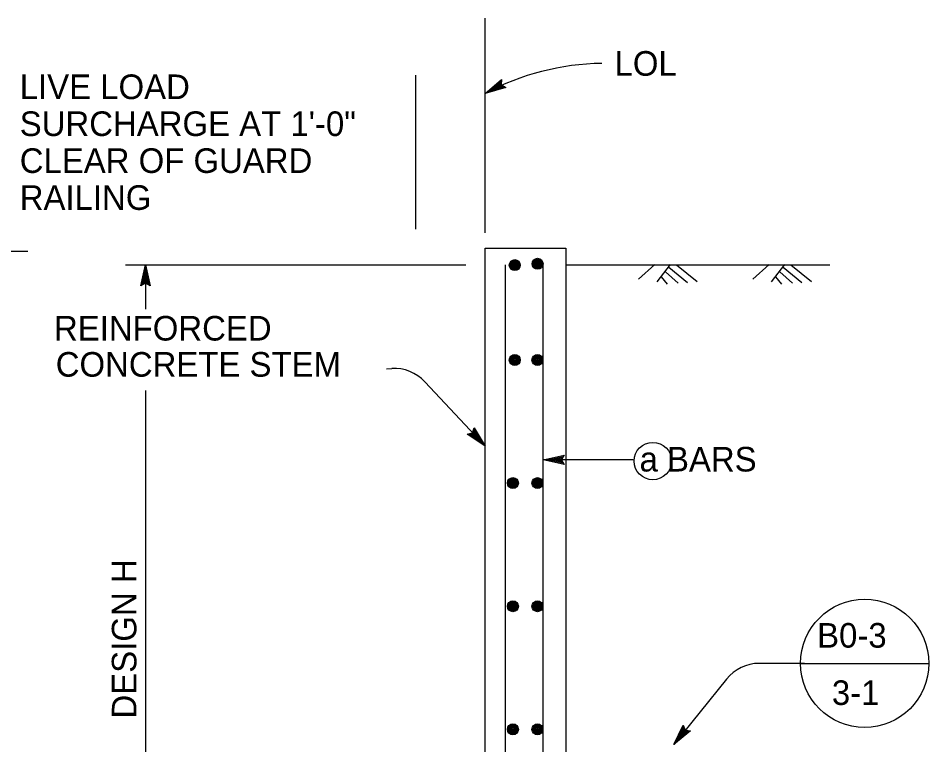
# Model space of a CAD drawing. Extents: x -894 to 866, y -472 to 714.
# Drawn here: x -405 to -146, y -92.9 to 113.7 of the extents above; entities that cross this region are included whole.
import ezdxf

# ---------------------------------------------------------------- set-up
doc = ezdxf.new("R2010")
doc.units = 0
for name, color, linetype in [('rd_PROFILE-OG', 7, 'Continuous'), ('str_Concrete-A', 7, 'Continuous'), ('str_Reinforcement-A', 7, 'Continuous'), ('str_Reinforcement-C', 7, 'Continuous'), ('str_Text-A', 7, 'Continuous')]:
    doc.layers.add(name, color=color, linetype=linetype)

msp = doc.modelspace()

# ---------------------------------------------------------------- linework, layer by layer
at = {"layer": 'rd_PROFILE-OG'}
for p, q in [((-402.23, 47.35), (-543.49, 47.35)), ((-249.19, 43.6), (-174.13, 43.6)), ((-223.92, 43.66), (-228.56, 39.54)), ((-219.53, 43.63), (-223.35, 38.77)), ((-220.86, 41.56), (-217.28, 38.31)), ((-219.9, 42.9), (-214.67, 38.59)), ((-217.74, 43.61), (-211.88, 38.79)), ((-191.4, 43.66), (-196.04, 39.54)), ((-187.01, 43.63), (-190.83, 38.77)), ((-188.34, 41.56), (-184.76, 38.31)), ((-187.38, 42.9), (-182.14, 38.59)), ((-185.22, 43.61), (-179.36, 38.79)), ((-222.13, 40.17), (-220.45, 38.11)), ((-189.61, 40.17), (-187.93, 38.11))]:
    msp.add_line(p, q, dxfattribs=at)
at = {"layer": 'str_Concrete-A'}
for p, q in [((-272.19, -165.69), (-272.19, 48.31)), ((-272.19, 48.31), (-249.19, 48.31)), ((-249.19, 48.31), (-249.19, -165.69))]:
    msp.add_line(p, q, dxfattribs=at)
at = {"layer": 'str_Reinforcement-A'}
for centre, radius in [((-263.74, 43.48), 1.56), ((-263.74, 43.48), 1.37), ((-263.74, 43.48), 1.19), ((-263.74, 43.48), 1), ((-263.74, 43.48), 0.812), ((-263.74, 43.48), 0.625), ((-257.26, 43.86), 1.56), ((-257.26, 43.86), 1.37), ((-257.26, 43.86), 1.19), ((-257.26, 43.86), 1), ((-257.26, 43.86), 0.812), ((-257.26, 43.86), 0.625), ((-257.26, 43.86), 0.437), ((-257.26, 43.86), 0.187), ((-263.74, 43.48), 0.437), ((-263.74, 43.48), 0.187), ((-263.74, 16.51), 1.56), ((-263.74, 16.51), 1.37), ((-263.74, 16.51), 1.19), ((-263.74, 16.51), 1), ((-263.74, 16.51), 0.812), ((-263.74, 16.51), 0.625), ((-263.74, 16.51), 0.437), ((-263.74, 16.51), 0.187), ((-257.29, 16.51), 1.56), ((-257.29, 16.51), 1.37), ((-257.29, 16.51), 1.19), ((-257.29, 16.51), 1), ((-257.29, 16.51), 0.812), ((-257.29, 16.51), 0.625), ((-257.29, 16.51), 0.437), ((-257.29, 16.51), 0.187), ((-264.29, -18.49), 1.56), ((-264.29, -18.49), 1.37), ((-264.29, -18.49), 1.19), ((-264.29, -18.49), 1), ((-264.29, -18.49), 0.812), ((-264.29, -18.49), 0.625), ((-264.29, -18.49), 0.437), ((-257.29, -18.49), 1.56), ((-257.29, -18.49), 1.37), ((-257.29, -18.49), 1.19), ((-257.29, -18.49), 1), ((-257.29, -18.49), 0.812), ((-257.29, -18.49), 0.625), ((-257.29, -18.49), 0.437), ((-264.29, -18.49), 0.187), ((-257.29, -18.49), 0.187), ((-264.29, -53.49), 1.56), ((-264.29, -53.49), 1.37), ((-264.29, -53.49), 1.19), ((-264.29, -53.49), 1), ((-264.29, -53.49), 0.812), ((-264.29, -53.49), 0.625), ((-264.29, -53.49), 0.437), ((-264.29, -53.49), 0.187), ((-257.29, -53.49), 1.56), ((-257.29, -53.49), 1.37), ((-257.29, -53.49), 1.19), ((-257.29, -53.49), 1), ((-257.29, -53.49), 0.812), ((-257.29, -53.49), 0.625), ((-257.29, -53.49), 0.437), ((-257.29, -53.49), 0.187), ((-264.29, -88.49), 1.56), ((-264.29, -88.49), 1.37), ((-264.29, -88.49), 1.19), ((-264.29, -88.49), 1), ((-264.29, -88.49), 0.812), ((-264.29, -88.49), 0.625), ((-264.29, -88.49), 0.437), ((-257.29, -88.49), 1.56), ((-257.29, -88.49), 1.37), ((-257.29, -88.49), 1.19), ((-257.29, -88.49), 1), ((-257.29, -88.49), 0.812), ((-257.29, -88.49), 0.625), ((-257.29, -88.49), 0.437), ((-264.29, -88.49), 0.187), ((-257.29, -88.49), 0.187)]:
    msp.add_circle(centre, radius, dxfattribs=at)
at = {"layer": 'str_Reinforcement-C'}
for p, q in [((-266.43, -189.6), (-266.43, 43.57)), ((-255.69, -172.71), (-255.69, 43.57))]:
    msp.add_line(p, q, dxfattribs=at)
at = {"layer": 'str_Text-A'}
for p, q in [((-272.19, 84.89), (-272.19, 113.68)), ((-291.86, 53.69), (-291.86, 97.52)), ((-272.19, 53.69), (-272.19, 97.52)), ((-272.19, 92.31), (-267.51, 96.3)), ((-270.96, 92.97), (-267.55, 95.87)), ((-267.51, 96.3), (-267.6, 94.75)), ((-267.51, 96.3), (-267.51, 96.3)), ((-266.26, 93.94), (-272.19, 92.31)), ((-266.62, 94.15), (-270.97, 92.96)), ((-269.75, 93.6), (-267.55, 95.48)), ((-267, 94.36), (-269.75, 93.6)), ((-268.53, 94.25), (-267.59, 95.05)), ((-267.31, 94.58), (-268.53, 94.25)), ((-267.6, 94.75), (-266.26, 93.94)), ((-266.26, 93.94), (-266.26, 93.94)), ((-272.19, 92.31), (-272.19, 92.31)), ((-272.19, 76.54), (-272.19, 81.61)), ((-272.19, 52.68), (-272.19, 74.15)), ((-374.42, 43.6), (-277.63, 43.6)), ((-370.11, 37.6), (-368.77, 43.6)), ((-369.75, 37.82), (-368.77, 42.22)), ((-368.77, 43.6), (-368.77, 43.6)), ((-368.77, 43.6), (-367.44, 37.6)), ((-368.77, 43.6), (-368.77, 30.95)), ((-368.77, 42.21), (-367.8, 37.84)), ((-369.4, 38.05), (-368.77, 40.84)), ((-369.05, 38.23), (-368.77, 39.46)), ((-368.77, 40.84), (-368.15, 38.01)), ((-368.77, 39.46), (-368.51, 38.25)), ((-368.77, 38.4), (-370.11, 37.6)), ((-370.11, 37.6), (-370.11, 37.6)), ((-367.44, 37.6), (-368.77, 38.4)), ((-367.44, 37.6), (-367.44, 37.6)), ((-300.23, 14.04), (-298.73, 14.12)), ((-368.77, 7.85), (-368.77, -165.69)), ((-289.33, 10.32), (-272.19, -8.03)), ((-277.26, -4.56), (-275.74, -4.23)), ((-272.19, -8.03), (-277.26, -4.56)), ((-277.26, -4.56), (-277.26, -4.56)), ((-273.14, -7.02), (-276.83, -4.48)), ((-274.07, -6.01), (-276.46, -4.38)), ((-275.02, -5), (-276.04, -4.3)), ((-275.74, -4.23), (-275.31, -2.73)), ((-275.65, -3.92), (-275.02, -5)), ((-275.52, -3.55), (-274.07, -6.01)), ((-275.42, -3.13), (-273.13, -7.02)), ((-275.31, -2.73), (-275.31, -2.73)), ((-275.31, -2.73), (-272.19, -8.03)), ((-272.19, -8.03), (-272.19, -8.03)), ((-255.69, -11.85), (-249.69, -10.52)), ((-230.11, -11.85), (-255.69, -11.85)), ((-249.69, -13.19), (-255.69, -11.85)), ((-255.69, -11.85), (-255.69, -11.85)), ((-249.91, -12.83), (-254.31, -11.85)), ((-254.3, -11.85), (-249.93, -10.88)), ((-252.93, -11.85), (-250.1, -11.23)), ((-250.14, -12.47), (-252.93, -11.85)), ((-251.55, -11.85), (-250.34, -11.58)), ((-250.32, -12.13), (-251.55, -11.85)), ((-249.69, -10.52), (-250.49, -11.85)), ((-250.49, -11.85), (-249.69, -13.19)), ((-249.69, -10.52), (-249.69, -10.52)), ((-249.69, -13.19), (-249.69, -13.19)), ((-181.39, -69.73), (-194.19, -69.73)), ((-182.46, -69.73), (-146, -69.73)), ((-203.52, -74.19), (-218.55, -92.78)), ((-218.55, -92.78), (-215.81, -87.28)), ((-217.68, -91.7), (-215.68, -87.69)), ((-216.81, -90.63), (-215.52, -88.04)), ((-215.81, -87.28), (-215.81, -87.28)), ((-215.81, -87.28), (-215.28, -88.74)), ((-213.74, -88.96), (-218.55, -92.78)), ((-214.15, -88.9), (-217.68, -91.71)), ((-214.58, -88.86), (-216.81, -90.63)), ((-215.94, -89.56), (-215.39, -88.45)), ((-214.96, -88.78), (-215.94, -89.56)), ((-215.28, -88.74), (-213.74, -88.96)), ((-213.74, -88.96), (-213.74, -88.96)), ((-218.55, -92.78), (-218.55, -92.78))]:
    msp.add_line(p, q, dxfattribs=at)
for centre, radius in [((-224.48, -12.22), 5.32), ((-164.23, -69.73), 18.23)]:
    msp.add_circle(centre, radius, dxfattribs=at)
for centre, radius, start, end in [((-237.92, 27.7), 73.14, 90.8573, 117.9411), ((-298.1, 2.13), 12, 43.0331, 93.0123), ((-194.19, -81.73), 12, 90, 141.0412)]:
    msp.add_arc(centre, radius, start, end, dxfattribs=at)

# ---------------------------------------------------------------- texts
for s, height, p in [('LOL', 7, (-235.38, 97.33)), ('LIVE LOAD', 7, (-404.54, 90.69)), ('SURCHARGE AT 1\'-0"', 7, (-404.54, 80.19)), ('CLEAR OF GUARD', 7, (-404.54, 69.69)), ('RAILING', 7, (-404.54, 59.19)), ('REINFORCED', 7, (-394.79, 22.04)), ('CONCRETE STEM', 7, (-394.31, 11.77)), ('a BARS', 7, (-228.26, -15.19)), ('B0-3', 7, (-177.76, -65.27)), ('3-1', 6.972, (-173.55, -81.55))]:
    msp.add_text(s, height=height, dxfattribs=at).set_placement(p)
msp.add_text('DESIGN H', height=7, rotation=90, dxfattribs=at).set_placement((-371.35, -85.42))

doc.saveas('drawing.dxf')
